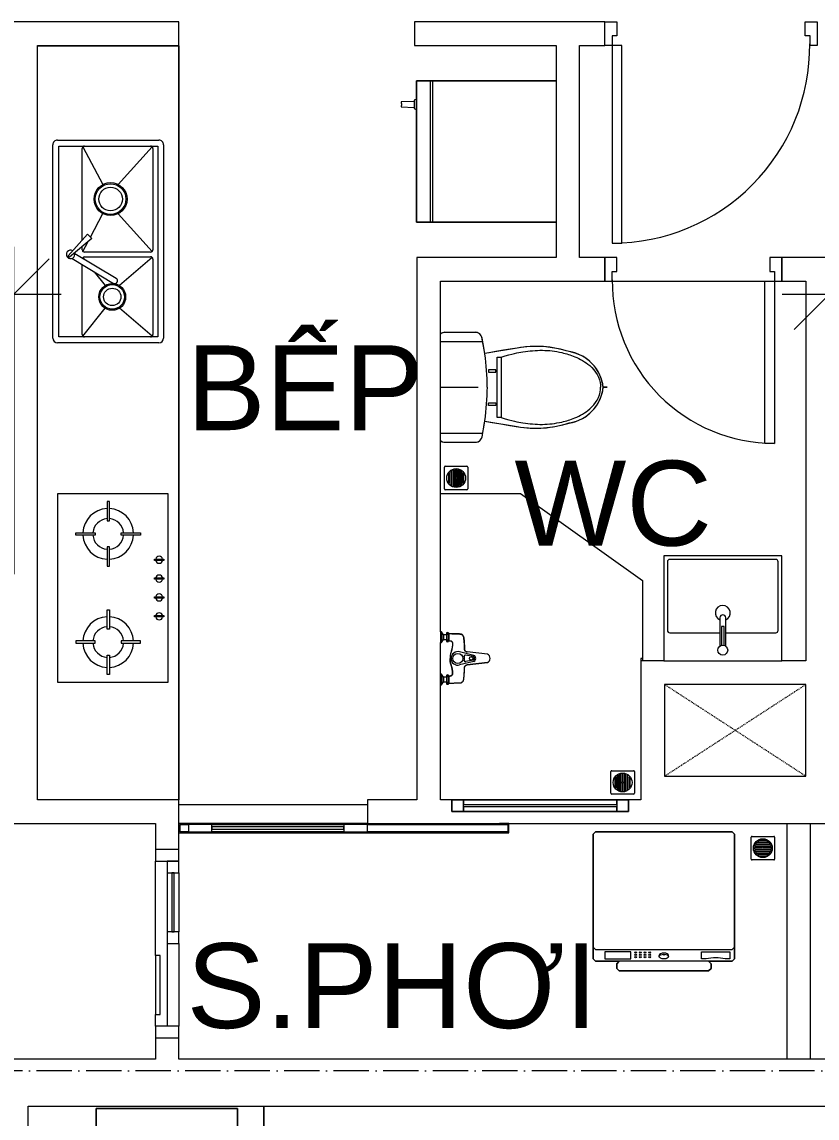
# Model space of a CAD drawing. Header units: millimetres. Extents: x -20144 to 122974, y -38328 to 48263.
# Drawn here: x 34174 to 37548, y 11250 to 15900 of the extents above; entities that cross this region are included whole.
import ezdxf

# ---------------------------------------------------------------- set-up
doc = ezdxf.new("R2010")
doc.units = ezdxf.units.MM
doc.linetypes.add('Dash', pattern=[6.35, 3.175, -3.175])
doc.linetypes.add('Grid Line', pattern=[4.2, 3, -0.6, 0, -0.6])
for name, color, linetype, lineweight in [('A-DETL-GENF', 31, 'Continuous', 5), ('A-DETL-GENF-HDLN', 161, 'Dash', 5), ('CHU', 181, 'Continuous', 5), ('CUA', 31, 'Continuous', 9), ('DIM', 1, 'Continuous', 5), ('DIM-200', 1, 'Continuous', 5), ('NET-CAT', 3, 'Continuous', 15), ('NET-THAY', 2, 'Continuous', 9), ('THIET BI', 44, 'Continuous', 5), ('THIET-BI', 44, 'Continuous', 5), ('TRUC', 225, 'Continuous', 5)]:
    doc.layers.add(name, color=color, linetype=linetype, lineweight=lineweight)
doc.styles.add('Arial_3', font='arial_0.ttf', dxfattribs={"height": 400})
doc.styles.add('Arial_4', font='arial_0.ttf', dxfattribs={"height": 360})
doc.dimstyles.new('Diagonal_-_2mm_Arial', dxfattribs={"dimscale": 304.8, "dimtxt": 408.10376, "dimasz": 0.984252, "dimexe": 0.656168, "dimexo": 4.593176, "dimgap": 0.098425, "dimtad": 1, "dimdec": 0, "dimzin": 0, "dimdsep": 46, "dimtxsty": 'Arial_3', "dimblk1": 'OBLIQUE', "dimblk2": 'OBLIQUE', "dimsah": 1, "dimcen": 0.09, "dimdle": 0.656168, "dimazin": 0, "dimtfac": 1, "dimtdec": 4, "dimtix": 1, "dimtmove": 0, "dimatfit": 3, "dimfxl": 0, "dimtvp": 1, "dimtolj": 1, "dimtzin": 0, "dimlwd": 9, "dimlwe": 9, "dimarcsym": 0})

# ---------------------------------------------------------------- blocks, each defined once
blk = doc.blocks.new('X-BEP - X-BEP-1877208-MẶT BẰNG TẦNG 5 ĐẾN TẦNG 22')
at = {"layer": 'THIET BI'}
for p, q in [((0, 0), (0, -600)), ((0, -600), (0, 0))]:
    blk.add_line(p, q, dxfattribs=at)
blk = doc.blocks.new('X-TU LANH - X-TU LANH-1305599-MẶT BẰNG TẦNG 5 ĐẾN TẦNG 22')
at = {"layer": 'THIET BI'}
for p, q in [((300, 0), (-300, 0)), ((-300, 0), (-300, -600)), ((-300, -600), (-300, 0)), ((-300, 0), (300, 0)), ((300, -600), (300, 0)), ((300, 0), (300, -600)), ((300, -530), (-300, -530)), ((300, -540), (-300, -540)), ((-300, -600), (300, -600)), ((300, -600), (-300, -600)), ((-222.5, -600), (-217.5, -610)), ((-182.5, -610), (-177.5, -600)), ((-217.5, -610), (-182.5, -610)), ((-212.5, -610), (-210.5, -665)), ((-189.5, -665), (-187.5, -610)), ((-210.5, -665), (-205.2, -665)), ((-194.8, -665), (-189.5, -665))]:
    blk.add_line(p, q, dxfattribs=at)
blk.add_arc((-200, -667.2), 5.66, 22.4018, 157.5982, dxfattribs=at)
blk = doc.blocks.new('X-BEP - X-BEP-1366087-MẶT BẰNG TẦNG 5 ĐẾN TẦNG 22')
at = {"layer": 'THIET BI'}
for p, q in [((3208.6, -600), (3208.6, 0)), ((3208.6, 0), (3208.6, -600)), ((508.6, -84.6), (508.6, -554.6)), ((1308.6, -84.6), (508.6, -84.6)), ((1308.6, -554.6), (1308.6, -84.6)), ((1948.6, -515), (1948.6, -85)), ((1968.6, -65), (2788.6, -65)), ((1973.6, -90), (2783.6, -90)), ((1973.6, -510), (1973.6, -90)), ((2783.6, -90), (2783.6, -510)), ((2808.6, -85), (2808.6, -515)), ((2390.9, -230.2), (2311.5, -136.1)), ((2318, -130.2), (2409.5, -212.3)), ((674.1, -162.5), (674.1, -245)), ((684.1, -162.5), (674.1, -162.5)), ((684.1, -245), (684.1, -162.5)), ((1133.1, -245), (1133.1, -162.5)), ((1133.1, -162.5), (1143.1, -162.5)), ((1143.1, -162.5), (1143.1, -245)), ((2305.8, -147.7), (2201.1, -322)), ((2328.1, -158.1), (2222.5, -333.8)), ((1976.5, -192.9), (2095.4, -286.6)), ((1983.6, -190), (2280.4, -190)), ((2310.7, -192.9), (2304, -198.2)), ((2313.6, -200), (2313.6, -480)), ((2333.6, -480), (2333.6, -200)), ((2336.5, -192.9), (2377.9, -214.7)), ((2343.6, -190), (2357, -190)), ((2384.6, -190), (2773.6, -190)), ((2409.5, -212.3), (2390.9, -230.2)), ((2396.7, -224.6), (2496.7, -277.4)), ((2780.7, -192.9), (2620.5, -277.4)), ((2783.6, -200), (2783.6, -480)), ((674.1, -245), (684.1, -245)), ((1143.1, -245), (1133.1, -245)), ((2249.8, -241), (2191.8, -286.6)), ((541.6, -295), (624.1, -295)), ((541.6, -305), (541.6, -295)), ((624.1, -305), (541.6, -305)), ((624.1, -295), (624.1, -305)), ((734.2, -305), (734.2, -295)), ((734.2, -295), (816.6, -295)), ((816.6, -305), (734.2, -305)), ((816.6, -295), (816.6, -305)), ((1000.6, -295), (1000.6, -305)), ((1083.1, -295), (1000.6, -295)), ((1000.6, -305), (1083.1, -305)), ((1083.1, -305), (1083.1, -295)), ((1193.1, -295), (1193.1, -305)), ((1275.6, -295), (1193.1, -295)), ((1193.1, -305), (1275.6, -305)), ((1275.6, -305), (1275.6, -295)), ((684.1, -355), (674.1, -355)), ((674.1, -355), (674.1, -437.5)), ((684.1, -437.5), (684.1, -355)), ((1133.1, -355), (1143.1, -355)), ((1133.1, -437.5), (1133.1, -355)), ((1143.1, -355), (1143.1, -437.5)), ((1976.5, -487.1), (2095.7, -347.8)), ((2310.7, -487.1), (2191.6, -347.8)), ((2336.5, -487.1), (2496.4, -342)), ((2780.7, -487.1), (2620.9, -342)), ((674.1, -437.5), (684.1, -437.5)), ((1143.1, -437.5), (1133.1, -437.5)), ((785.7, -496.7), (791.5, -496.7)), ((785.7, -536), (785.7, -496.7)), ((791.5, -496.7), (791.5, -536)), ((865.7, -496.7), (871.5, -496.7)), ((865.7, -536), (865.7, -496.7)), ((871.5, -496.7), (871.5, -536)), ((945.7, -496.7), (951.5, -496.7)), ((945.7, -536), (945.7, -496.7)), ((951.5, -496.7), (951.5, -536)), ((1025.7, -496.7), (1031.5, -496.7)), ((1025.7, -536), (1025.7, -496.7)), ((1031.5, -496.7), (1031.5, -536)), ((2783.6, -510), (1973.6, -510)), ((2303.6, -490), (1983.6, -490)), ((2773.6, -490), (2343.6, -490)), ((508.6, -554.6), (1308.6, -554.6)), ((791.5, -536), (785.7, -536)), ((871.5, -536), (865.7, -536)), ((951.5, -536), (945.7, -536)), ((1031.5, -536), (1025.7, -536)), ((2788.6, -535), (1968.6, -535)), ((10, -600), (3208.6, -600)), ((3208.6, -600), (10, -600))]:
    blk.add_line(p, q, dxfattribs=at)
for centre, radius in [((2143.6, -317), 57), ((2143.6, -317), 52), ((2558.6, -310), 70), ((2558.6, -310), 65), ((2558.6, -310), 50), ((2143.6, -317), 37)]:
    blk.add_circle(centre, radius, dxfattribs=at)
for centre, radius, start, end in [((1968.6, -85), 20, 90, 180), ((2788.6, -85), 20, 360, 90), ((2323.6, -140.5), 18.1, 330.6092, 289.5069), ((2318.5, -137.3), 7.15, 94.3974, 170.1542), ((679.1, -300), 107.5, 92.6659, 177.3341), ((679.1, -300), 107.5, 2.6659, 87.3341), ((1138.1, -300), 107.5, 92.6659, 177.3341), ((1138.1, -300), 107.5, 2.6659, 87.3341), ((1983.6, -200), 10, 90, 180), ((2303.6, -200), 10, 0, 62.411), ((2343.6, -200), 10, 90, 180), ((2773.6, -200), 10, 0, 90), ((679.1, -300), 65, 94.4117, 175.5883), ((679.1, -300), 65, 4.4117, 85.5883), ((1138.1, -300), 65, 94.4117, 175.5883), ((1138.1, -300), 65, 4.4117, 85.5883), ((679.1, -300), 107.5, 182.6659, 267.3341), ((679.1, -300), 65, 184.4117, 265.5883), ((679.1, -300), 65, 274.4117, 355.5883), ((679.1, -300), 107.5, 272.6659, 357.3341), ((1138.1, -300), 107.5, 182.6659, 267.3341), ((1138.1, -300), 65, 184.4117, 265.5883), ((1138.1, -300), 65, 274.4117, 355.5883), ((1138.1, -300), 107.5, 272.6659, 357.3341), ((2211.9, -327.7), 12.2, 152.0442, 329.8501), ((788.6, -516.3), 14.9, 101.2431, 258.7569), ((788.6, -516.3), 14.9, 281.2431, 78.7569), ((868.6, -516.3), 14.9, 101.2431, 258.7569), ((868.6, -516.3), 14.9, 281.2431, 78.7569), ((948.6, -516.3), 14.9, 101.2431, 258.7569), ((948.6, -516.3), 14.9, 281.2431, 78.7569), ((1028.6, -516.3), 14.9, 101.2431, 258.7569), ((1028.6, -516.3), 14.9, 281.2431, 78.7569), ((1983.6, -480), 10, 180, 270), ((2303.6, -480), 10, 270, 0), ((2343.6, -480), 10, 180, 270), ((2773.6, -480), 10, 270, 0), ((1968.6, -515), 20, 180, 270), ((2788.6, -515), 20, 270, 0)]:
    blk.add_arc(centre, radius, start, end, dxfattribs=at)
blk = doc.blocks.new('X-LA1 - X-LA-1305654-MẶT BẰNG TẦNG 5 ĐẾN TẦNG 22')
at = {"layer": 'THIET-BI'}
for p, q in [((250, -5), (-250, -5)), ((-250, -5), (-250, -450)), ((-250, -5), (-250, -450)), ((250, -5), (-250, -5)), ((250, -450), (250, -5)), ((250, -450), (250, -5)), ((-12.7, -66.5), (-12.7, -187.5)), ((-5.2, -70.1), (-5.2, -150)), ((5.2, -150), (5.2, -70.1)), ((12.3, -187.5), (12.3, -66.8)), ((-235, -134), (-235, -425)), ((-12.7, -124), (-225, -124)), ((225, -124), (12.3, -124)), ((235, -425), (235, -134)), ((-5.2, -150), (5.2, -150)), ((-250, -450), (250, -450)), ((-250, -450), (250, -450)), ((-225, -435), (225, -435))]:
    blk.add_line(p, q, dxfattribs=at)
blk.add_circle((0, -50), 20.8, dxfattribs=at)
for centre, radius, start, end in [((-225, -134), 10, 90, 180), ((225, -134), 10, 0, 90), ((0, -207.6), 32, 113.4242, 67.4481), ((-0.2, -187.5), 12.5, 180, 360), ((-225, -425), 10, 180, 270), ((225, -425), 10, 270, 0)]:
    blk.add_arc(centre, radius, start, end, dxfattribs=at)
blk = doc.blocks.new('X-SEN - X-SEN-1305592-MẶT BẰNG TẦNG 5 ĐẾN TẦNG 22')
at = {"layer": 'THIET-BI'}
for p, q in [((-67.5, 0), (-112.5, 0)), ((-112.5, 0), (-112.5, -3.8)), ((-112.5, 0), (-67.5, 0)), ((-112.5, -3.8), (-112.5, 0)), ((-67.5, -3.8), (-67.5, 0)), ((-67.5, 0), (-67.5, -3.8)), ((112.5, 0), (67.5, 0)), ((67.5, 0), (67.5, -3.8)), ((67.5, 0), (67.5, -3.8)), ((112.5, 0), (67.5, 0)), ((112.5, -3.8), (112.5, 0)), ((112.5, -3.8), (112.5, 0)), ((-112.5, -3.8), (-99.9, -12.6)), ((-67.5, -3.8), (-112.5, -3.8)), ((-112.5, -3.8), (-99.9, -12.6)), ((-99.9, -25.3), (-107.2, -25.3)), ((-72.8, -25.3), (-107.2, -25.3)), ((-107.2, -34.3), (-105.1, -34.3)), ((-107.2, -34.3), (-72.8, -34.3)), ((-105.1, -34.3), (-105.1, -37.2)), ((-105.1, -34.3), (-105.1, -37.2)), ((-74.9, -34.3), (-105.1, -34.3)), ((-105.1, -37.2), (-74.9, -37.2)), ((-99.9, -12.6), (-99.9, -25.3)), ((-99.9, -12.6), (-80.1, -12.6)), ((-80.1, -12.6), (-99.9, -12.6)), ((-99.9, -12.6), (-99.9, -25.3)), ((-80.1, -12.6), (-67.5, -3.8)), ((-80.1, -12.6), (-67.5, -3.8)), ((-80.1, -25.3), (-80.1, -12.6)), ((-80.1, -25.3), (-80.1, -12.6)), ((-72.8, -25.3), (-80.1, -25.3)), ((-74.9, -37.2), (-74.9, -34.3)), ((-74.9, -34.3), (-72.8, -34.3)), ((-74.9, -37.2), (-74.9, -34.3)), ((67.5, -3.8), (80.1, -12.6)), ((112.5, -3.8), (67.5, -3.8)), ((67.5, -3.8), (80.1, -12.6)), ((80.1, -25.3), (72.8, -25.3)), ((107.2, -25.3), (72.8, -25.3)), ((72.8, -34.3), (74.9, -34.3)), ((72.8, -34.3), (107.2, -34.3)), ((74.9, -34.3), (74.9, -37.2)), ((74.9, -34.3), (74.9, -37.2)), ((105.1, -34.3), (74.9, -34.3)), ((74.9, -37.2), (105.1, -37.2)), ((80.1, -12.6), (80.1, -25.3)), ((99.9, -12.6), (80.1, -12.6)), ((80.1, -12.6), (99.9, -12.6)), ((99.9, -12.6), (80.1, -12.6)), ((80.1, -12.6), (80.1, -25.3)), ((99.9, -12.6), (112.5, -3.8)), ((99.9, -12.6), (112.5, -3.8)), ((99.9, -25.3), (99.9, -12.6)), ((99.9, -25.3), (99.9, -12.6)), ((107.2, -25.3), (99.9, -25.3)), ((105.1, -37.2), (105.1, -34.3)), ((105.1, -34.3), (107.2, -34.3)), ((105.1, -37.2), (105.1, -34.3)), ((-12.9, -141.7), (-27.6, -80.8)), ((12.9, -141.7), (27.6, -80.8)), ((-27.3, -113.1), (-17.5, -199.2)), ((-17.5, -199.2), (-27.3, -113.1)), ((-7.7, -139.6), (-13.8, -105.5)), ((7.7, -139.6), (13.8, -105.5)), ((17.5, -199.2), (27.3, -113.1)), ((17.5, -199.2), (27.3, -113.1))]:
    blk.add_line(p, q, dxfattribs=at)
for centre, radius in [((0, -73.2), 21.5), ((0, -130.1), 7.2)]:
    blk.add_circle(centre, radius, dxfattribs=at)
for centre, radius, start, end in [((-102.9, -29.8), 6.9, 148.0246, 211.9754), ((-102.9, -29.8), 6.9, 148.0246, 211.9754), ((-107.2, -27.1), 1.8, 90, 148.0246), ((-107.2, -27.1), 1.8, 90, 148.0246), ((-107.2, -32.5), 1.8, 211.9754, 270), ((-107.2, -32.5), 1.8, 211.9754, 270), ((-112.5, -29.8), 6.9, 319.2845, 40.7155), ((-94.4, -29.8), 6.9, 139.2845, 220.7155), ((-85.4, -29.8), 6.9, 319.2845, 40.7155), ((-67.5, -29.8), 6.9, 139.2845, 220.7155), ((-72.8, -27.1), 1.8, 31.9754, 90), ((-72.8, -27.1), 1.8, 31.9754, 90), ((-72.8, -32.5), 1.8, 270, 328.0246), ((-72.8, -32.5), 1.8, 270, 328.0246), ((-77.1, -29.8), 6.9, 328.0246, 31.9754), ((-77.1, -29.8), 6.9, 328.0246, 31.9754), ((-0.4, -73.2), 28.3, 89.2517, 195.6693), ((0.4, -73.2), 28.3, 344.3307, 90.7483), ((77.1, -29.8), 6.9, 148.0246, 211.9754), ((77.1, -29.8), 6.9, 148.0246, 211.9754), ((72.8, -27.1), 1.8, 90, 148.0246), ((72.8, -27.1), 1.8, 90, 148.0246), ((72.8, -32.5), 1.8, 211.9754, 270), ((72.8, -32.5), 1.8, 211.9754, 270), ((67.5, -29.8), 6.9, 319.2845, 40.7155), ((85.6, -29.8), 6.9, 139.2845, 220.7155), ((94.6, -29.8), 6.9, 319.2845, 40.7155), ((112.5, -29.8), 6.9, 139.2845, 220.7155), ((107.2, -27.1), 1.8, 31.9754, 90), ((107.2, -27.1), 1.8, 31.9754, 90), ((107.2, -32.5), 1.8, 270, 328.0246), ((107.2, -32.5), 1.8, 270, 328.0246), ((102.9, -29.8), 6.9, 328.0246, 31.9754), ((102.9, -29.8), 6.9, 328.0246, 31.9754), ((-9.4, -104.7), 4.5, 74.0703, 190.1556), ((-0.4, -73.2), 28.3, 254.0703, 270.7483), ((0.4, -73.2), 28.3, 269.2517, 285.9297), ((9.4, -104.7), 4.5, 349.8444, 105.9297), ((0, -134.7), 14.7, 208.4144, 331.5856), ((0, -136.6), 8.24, 201.1294, 338.8706), ((0, -191), 19.3, 205.0481, 334.9519), ((0, -191), 19.3, 205.0481, 334.9519)]:
    blk.add_arc(centre, radius, start, end, dxfattribs=at)
for points, knots in [([(-105.1, -37.2), (-105.1, -39.1), (-104.9, -42.9), (-104.7, -48.5), (-104.5, -54.2), (-104.2, -61.7), (-103.9, -68.4), (-103.8, -73.6), (-103.7, -75.5), (-103.7, -76.7), (-103.6, -77.6), (-103.6, -78.6), (-103.6, -79.8), (-103.6, -81), (-103.5, -81.8), (-103.5, -82.3), (-103.5, -82.6), (-103.4, -83), (-103.4, -83.5), (-103.3, -84.3), (-103.2, -85.5), (-103.1, -86.6), (-102.8, -87.6), (-102.6, -88.2), (-102.3, -88.9), (-101.9, -89.7), (-101.3, -90.8), (-100.6, -91.7), (-100, -92.5), (-99, -93.6), (-97.8, -94.7), (-96.2, -95.8), (-95, -96.6), (-93.7, -97.2), (-92.4, -97.7), (-91.2, -98.1), (-90.3, -98.4), (-89.6, -98.5), (-88.9, -98.7), (-88, -98.8), (-86.8, -99), (-85.6, -99.1), (-84.7, -99.1), (-84, -99.2), (-83.3, -99.3), (-82.3, -99.4), (-81.2, -99.5), (-79.7, -99.6), (-77.9, -99.8), (-75.5, -100), (-72.8, -100.2), (-70, -100.5), (-66.3, -100.8), (-61.6, -101.2), (-56, -101.5), (-51.7, -101.8), (-48.8, -101.9), (-47.3, -101.9), (-46.1, -101.9), (-45.1, -102), (-44.4, -102), (-43.6, -102), (-42.6, -102), (-41.4, -102), (-40.1, -102), (-39.3, -102.1), (-38.8, -102.1), (-38.5, -102.2), (-38.1, -102.2), (-37.6, -102.3), (-36.8, -102.4), (-35.6, -102.6), (-34.3, -103), (-33.2, -103.5), (-32.5, -104), (-31.7, -104.6), (-30.5, -105.7), (-29, -107.6), (-27.9, -110.1), (-27.4, -112), (-27.3, -113.1)], [0, 0, 0, 0, 0.041667, 0.083333, 0.125, 0.166667, 0.25, 0.270833, 0.28125, 0.291667, 0.296875, 0.302083, 0.3125, 0.322917, 0.328125, 0.330729, 0.333333, 0.335938, 0.338542, 0.34375, 0.354167, 0.364583, 0.369792, 0.375, 0.380208, 0.385417, 0.395833, 0.40625, 0.411458, 0.416667, 0.4375, 0.447917, 0.458333, 0.46875, 0.479167, 0.489583, 0.494792, 0.5, 0.505208, 0.510417, 0.520833, 0.53125, 0.536458, 0.541667, 0.546875, 0.552083, 0.5625, 0.572917, 0.583333, 0.604167, 0.625, 0.645833, 0.666667, 0.708333, 0.75, 0.791667, 0.802083, 0.8125, 0.822917, 0.828125, 0.833333, 0.838542, 0.84375, 0.854167, 0.864583, 0.869792, 0.872396, 0.875, 0.877604, 0.880208, 0.885417, 0.895833, 0.90625, 0.916667, 0.921875, 0.927083, 0.9375, 0.958333, 0.979167, 1, 1, 1, 1]), ([(-105.1, -37.2), (-104.5, -52.3), (-103.9, -68.7), (-103.3, -87.5), (-99.6, -93.9), (-92.4, -98.5), (-72.6, -100.1), (-54, -102.2), (-33.9, -102), (-28.7, -107.4), (-27.8, -111), (-27.3, -113.1)], [0, 0, 0, 0, 45.441328, 49.333631, 56.110562, 66.562664, 73.682324, 114.966912, 125.570438, 129.900151, 136.284558, 136.284558, 136.284558, 136.284558]), ([(0, -41), (-2, -40.9), (-5.6, -40.9), (-10.3, -41.2), (-14.4, -41.6), (-18, -42.2), (-21.2, -42.9), (-24.2, -43.7), (-27.1, -44.6), (-30, -45.4), (-32.9, -46.3), (-35.8, -47.2), (-38.8, -47.9), (-41.8, -48.6), (-45.1, -49.2), (-48.4, -49.8), (-51.8, -50.2), (-54.8, -50.5), (-56.9, -50.7), (-58.1, -50.8), (-59, -50.9), (-59.9, -51), (-60.8, -51), (-61.7, -51), (-62.4, -51), (-63, -51), (-63.6, -51), (-64.4, -50.9), (-65.1, -50.8), (-65.7, -50.7), (-66.1, -50.6), (-66.5, -50.5), (-67.1, -50.4), (-68.1, -50.1), (-69.1, -49.6), (-70.1, -49), (-71.1, -48.3), (-72, -47.4), (-72.8, -46.6), (-73.3, -45.8), (-73.8, -45.1), (-74.1, -44.3), (-74.4, -43.5), (-74.6, -42.6), (-74.7, -41.9), (-74.8, -41.3), (-74.8, -40.9), (-74.9, -40.4), (-74.9, -39.8), (-74.9, -38.8), (-74.9, -37.9), (-74.9, -37.2)], [0, 0, 0, 0, 0.041667, 0.083333, 0.125, 0.166667, 0.208333, 0.25, 0.291667, 0.333333, 0.375, 0.416667, 0.458333, 0.5, 0.541667, 0.583333, 0.625, 0.666667, 0.6875, 0.697917, 0.708333, 0.71875, 0.729167, 0.739583, 0.75, 0.755208, 0.760417, 0.770833, 0.78125, 0.786458, 0.791667, 0.796875, 0.802083, 0.8125, 0.833333, 0.84375, 0.854167, 0.875, 0.885417, 0.895833, 0.90625, 0.916667, 0.927083, 0.9375, 0.947917, 0.953125, 0.958333, 0.963542, 0.96875, 0.979167, 1, 1, 1, 1]), ([(-74.9, -37.2), (-74.9, -39.9), (-75, -44.9), (-67.9, -51.6), (-55.3, -50.7), (-39.4, -48.7), (-24.4, -43.4), (-11.8, -40.7), (0, -41)], [0, 0, 0, 0, 8.475038, 15.961674, 29.255673, 47.963091, 70.422589, 93.837243, 93.837243, 93.837243, 93.837243]), ([(74.9, -37.2), (74.9, -37.9), (74.9, -38.8), (74.9, -39.8), (74.9, -40.4), (74.8, -40.9), (74.8, -41.3), (74.7, -41.9), (74.6, -42.6), (74.4, -43.3), (74.3, -43.9), (74.1, -44.4), (73.8, -45.1), (73.3, -45.8), (72.8, -46.6), (72, -47.4), (71.1, -48.3), (70.1, -49), (69.1, -49.6), (68.1, -50.1), (67.1, -50.4), (66.5, -50.5), (66.1, -50.6), (65.7, -50.7), (65.1, -50.8), (64.4, -50.9), (63.5, -51), (62.7, -51), (62.1, -51), (61.5, -51), (60.8, -51), (59.9, -51), (59, -50.9), (58.1, -50.8), (56.9, -50.7), (54.8, -50.5), (51.8, -50.2), (47.2, -49.6), (41.8, -48.7), (36.8, -47.4), (32.9, -46.3), (30, -45.4), (27.1, -44.6), (24.2, -43.7), (21.2, -42.9), (18, -42.2), (14.4, -41.6), (10.3, -41.2), (5.6, -40.9), (2, -40.9), (0, -41)], [0, 0, 0, 0, 0.020833, 0.03125, 0.036458, 0.041667, 0.046875, 0.052083, 0.0625, 0.072917, 0.078125, 0.083333, 0.09375, 0.104167, 0.114583, 0.125, 0.145833, 0.15625, 0.166667, 0.1875, 0.197917, 0.203125, 0.208333, 0.213542, 0.21875, 0.229167, 0.239583, 0.25, 0.255208, 0.260417, 0.270833, 0.28125, 0.291667, 0.302083, 0.3125, 0.333333, 0.375, 0.416667, 0.5, 0.583333, 0.625, 0.666667, 0.708333, 0.75, 0.791667, 0.833333, 0.875, 0.916667, 0.958333, 1, 1, 1, 1]), ([(74.9, -37.2), (74.9, -39.9), (75, -44.9), (67.9, -51.6), (55.3, -50.7), (39.4, -48.7), (24.4, -43.4), (11.8, -40.7), (0, -41)], [0, 0, 0, 0, 8.475038, 15.961674, 29.255673, 47.963091, 70.422589, 93.837243, 93.837243, 93.837243, 93.837243]), ([(27.3, -113.1), (27.4, -112), (27.9, -110.1), (29, -107.6), (30.5, -105.7), (31.7, -104.6), (32.5, -104), (33.2, -103.5), (34.3, -103), (35.6, -102.6), (36.8, -102.4), (37.6, -102.3), (38.1, -102.2), (38.5, -102.2), (38.8, -102.1), (39.3, -102.1), (40.1, -102), (41.4, -102), (42.6, -102), (43.6, -102), (44.4, -102), (45.1, -102), (46.1, -101.9), (47.3, -101.9), (48.8, -101.9), (51.7, -101.8), (57.9, -101.4), (65.3, -100.9), (72.8, -100.2), (76.9, -99.8), (79.7, -99.6), (81.2, -99.5), (82.3, -99.4), (83.3, -99.3), (84, -99.2), (84.7, -99.1), (85.6, -99.1), (86.8, -99), (88, -98.8), (88.9, -98.7), (89.6, -98.5), (90.3, -98.4), (91.2, -98.1), (92.4, -97.7), (93.7, -97.2), (95, -96.6), (96.2, -95.8), (97.8, -94.7), (99.2, -93.4), (100.4, -91.9), (101.3, -90.8), (101.9, -89.7), (102.3, -88.9), (102.6, -88.2), (102.8, -87.6), (103.1, -86.6), (103.2, -85.5), (103.3, -84.3), (103.4, -83.5), (103.4, -83), (103.5, -82.6), (103.5, -82.3), (103.5, -81.8), (103.6, -81), (103.6, -79.8), (103.6, -78.6), (103.6, -77.6), (103.7, -76.7), (103.7, -75.5), (103.8, -73.6), (103.9, -70.3), (104.1, -65.5), (104.5, -54.2), (104.8, -44.8), (105.1, -37.2)], [0, 0, 0, 0, 0.020833, 0.041667, 0.0625, 0.072917, 0.078125, 0.083333, 0.09375, 0.104167, 0.114583, 0.119792, 0.122396, 0.125, 0.127604, 0.130208, 0.135417, 0.145833, 0.15625, 0.161458, 0.166667, 0.171875, 0.177083, 0.1875, 0.197917, 0.208333, 0.25, 0.333333, 0.375, 0.416667, 0.427083, 0.4375, 0.447917, 0.453125, 0.458333, 0.463542, 0.46875, 0.479167, 0.489583, 0.494792, 0.5, 0.505208, 0.510417, 0.520833, 0.53125, 0.541667, 0.552083, 0.5625, 0.583333, 0.59375, 0.604167, 0.614583, 0.619792, 0.625, 0.630208, 0.635417, 0.645833, 0.65625, 0.661458, 0.664062, 0.666667, 0.669271, 0.671875, 0.677083, 0.6875, 0.697917, 0.703125, 0.708333, 0.71875, 0.729167, 0.75, 0.791667, 0.833333, 1, 1, 1, 1]), ([(105.1, -37.2), (104.5, -52.3), (103.9, -68.7), (103.3, -87.5), (99.6, -93.9), (92.4, -98.5), (72.6, -100.1), (54, -102.2), (33.9, -102), (28.7, -107.4), (27.8, -111), (27.3, -113.1)], [0, 0, 0, 0, 45.441328, 49.333631, 56.110562, 66.562664, 73.682324, 114.966912, 125.570438, 129.900151, 136.284558, 136.284558, 136.284558, 136.284558])]:
    blk.add_open_spline(points, degree=3, knots=knots, dxfattribs=at)
blk = doc.blocks.new('X-PHEU - X-PHEU-1231512-MẶT BẰNG TẦNG 5 ĐẾN TẦNG 22')
at = {"layer": 'THIET-BI'}
for p, q in [((25, 29), (25, 121)), ((29, 125), (121, 125)), ((47.5, 51.8), (47.5, 98.2)), ((52.5, 103.1), (52.5, 46.9)), ((57.5, 43.5), (57.5, 106.5)), ((62.5, 108.8), (62.5, 41.2)), ((67.5, 39.8), (67.5, 110.2)), ((72.5, 110.9), (72.5, 78.1)), ((77.5, 78.1), (77.5, 110.9)), ((82.5, 110.2), (82.5, 39.8)), ((87.5, 41.2), (87.5, 108.8)), ((92.5, 106.5), (92.5, 43.5)), ((97.5, 46.9), (97.5, 103.1)), ((102.5, 98.2), (102.5, 51.8)), ((125, 121), (125, 29)), ((42.5, 90.5), (42.5, 59.5)), ((72.5, 71.9), (72.5, 39.1)), ((77.5, 39.1), (77.5, 71.9)), ((107.5, 59.5), (107.5, 90.5)), ((121, 25), (29, 25))]:
    blk.add_line(p, q, dxfattribs=at)
blk.add_circle((75, 75), 40, dxfattribs=at)
for centre, radius, start, end in [((29, 121), 4, 90, 180), ((75, 75), 36, 139.8082, 154.5256), ((75, 75), 36, 119.0853, 128.6822), ((75, 75), 36, 102.0247, 110.3175), ((75, 75), 36, 90, 93.9821), ((75, 75), 36, 86.0179, 90), ((75, 75), 36, 69.6825, 77.9753), ((75, 75), 36, 51.3178, 60.9147), ((75, 75), 36, 25.4744, 40.1918), ((121, 121), 4, 0, 90), ((75, 75), 36, 205.4744, 220.1918), ((75, 75), 36, 231.3178, 240.9147), ((75, 75), 4, 128.6822, 231.3178), ((75, 75), 4, 308.6822, 51.3178), ((75, 75), 36, 299.0853, 308.6822), ((75, 75), 36, 319.8082, 334.5256), ((29, 29), 4, 180, 270), ((75, 75), 36, 249.6825, 257.9753), ((75, 75), 36, 266.0179, 270), ((75, 75), 36, 270, 273.9821), ((75, 75), 36, 282.0247, 290.3175), ((121, 29), 4, 270, 360)]:
    blk.add_arc(centre, radius, start, end, dxfattribs=at)
blk = doc.blocks.new('X-MAY GIAT - X-MAY GIAT-1305597-MẶT BẰNG TẦNG 5 ĐẾN TẦNG 22')
at = {"layer": 'THIET BI'}
for p, q in [((-290, 0), (-300, -10)), ((-300, -10), (-290, 0)), ((290, 0), (-290, 0)), ((-290, 0), (290, 0)), ((300, -10), (290, 0)), ((290, 0), (300, -10)), ((-300, -10), (-300, -540)), ((-300, -540), (-300, -10)), ((300, -540), (300, -10)), ((300, -10), (300, -540)), ((-300, -490), (-290, -500)), ((-290, -500), (290, -500)), ((-250, -510), (-250, -540)), ((-140, -510), (-250, -510)), ((-140, -540), (-140, -510)), ((160, -510), (280, -510)), ((160, -540), (160, -510)), ((280, -510), (280, -540)), ((290, -500), (300, -490)), ((-300, -540), (-290, -550)), ((-290, -550), (-300, -540)), ((-290, -550), (-190, -550)), ((-190, -550), (-290, -550)), ((-250, -540), (-140, -540)), ((-190, -550), (-200, -560)), ((-200, -560), (-190, -550)), ((190, -550), (-190, -550)), ((-20, -530), (-20, -525)), ((0, -520), (0, -525)), ((20, -530), (20, -525)), ((180, -540), (160, -540)), ((200, -560), (190, -550)), ((190, -550), (290, -550)), ((190, -550), (200, -560)), ((290, -550), (190, -550)), ((280, -540), (260, -540)), ((290, -550), (300, -540)), ((300, -540), (290, -550)), ((-200, -560), (-200, -580)), ((-200, -580), (-200, -560)), ((-200, -580), (-190, -590)), ((-190, -590), (-200, -580)), ((-190, -590), (190, -590)), ((190, -590), (-190, -590)), ((190, -590), (200, -580)), ((200, -580), (190, -590)), ((200, -580), (200, -560)), ((200, -560), (200, -580))]:
    blk.add_line(p, q, dxfattribs=at)
blk.add_arc((220, -697.5), 162.5, 75.75, 104.25, dxfattribs=at)
for centre, major_axis in [((-120, -512.5), (5, 0)), ((-100, -512.5), (5, 0)), ((-80, -512.5), (5, 0)), ((-60, -512.5), (-5, 0)), ((-120, -522.5), (5, 0)), ((-120, -532.5), (5, 0)), ((-100, -522.5), (5, 0)), ((-100, -532.5), (5, 0)), ((-80, -522.5), (5, 0)), ((-80, -532.5), (5, 0)), ((-60, -522.5), (-5, 0)), ((-60, -532.5), (-5, 0)), ((0, -530), (-20, 0))]:
    blk.add_ellipse(centre, major_axis=major_axis, ratio=0.5, dxfattribs=at)
blk.add_ellipse((0, -525), major_axis=(-20, 0), ratio=0.5, start_param=3.141593, end_param=6.283185, dxfattribs=at)
blk = doc.blocks.new('X-TU LANH - X-TU LANH-V49-MẶT BẰNG TẦNG 5 ĐẾN TẦNG 22')
at = {"layer": 'THIET BI'}
for p, q in [((-300, -7.7), (-300, -600)), ((-300, -600), (-300, -7.7)), ((300, -600), (300, -7.7)), ((300, -7.7), (300, -600)), ((300, -530), (-300, -530)), ((300, -540), (-300, -540)), ((-300, -600), (300, -600)), ((300, -600), (-300, -600)), ((-222.5, -600), (-217.5, -610)), ((-182.5, -610), (-177.5, -600)), ((-217.5, -610), (-182.5, -610)), ((-212.5, -610), (-210.5, -665)), ((-189.5, -665), (-187.5, -610)), ((-210.5, -665), (-205.2, -665)), ((-194.8, -665), (-189.5, -665))]:
    blk.add_line(p, q, dxfattribs=at)
blk.add_arc((-200, -667.2), 5.66, 22.4018, 157.5982, dxfattribs=at)
blk = doc.blocks.new('X-XI1 - X-XI-V50-MẶT BẰNG TẦNG 5 ĐẾN TẦNG 22')
at = {"layer": 'THIET-BI'}
for p, q in [((-230.6, -16.8), (-233.2, -33.2)), ((-233.2, -29), (-233.2, -157.9)), ((-233.2, -29), (-233.2, -157.9)), ((-233.2, -33.2), (-233.2, -45)), ((-233.2, -45), (-233.2, -157.9)), ((-227.9, -12.2), (-230.6, -16.8)), ((-194.6, -10), (-194.6, -185.7)), ((0, -10), (0, -169.7)), ((194.6, -10), (194.6, -186.1)), ((231.6, -19.3), (227.7, -12)), ((233.2, -29), (231.6, -19.3)), ((233.2, -157.9), (233.2, -29)), ((233.2, -157.9), (233.2, -29)), ((233.2, -157.9), (233.2, -29)), ((-233.2, -157.9), (-232.9, -162.1)), ((-232.9, -162.1), (-231, -169.1)), ((-231, -169.1), (-228, -174.5)), ((-228, -174.5), (-224.2, -178.9)), ((-224.2, -178.9), (-216.9, -183.9)), ((-216.9, -183.9), (-209.4, -186.4)), ((143.8, -197.5), (212.9, -185.5)), ((212.9, -185.5), (220.8, -181.7)), ((220.8, -181.7), (226.5, -176.5)), ((226.5, -176.5), (231.9, -166.7)), ((231.9, -166.7), (233.2, -157.9)), ((-209.4, -186.4), (-202.4, -187.7)), ((-202.4, -187.7), (-192, -189.7)), ((-192, -189.7), (-184.2, -191.1)), ((-184.2, -191.1), (-168, -193.8)), ((-168, -193.8), (-149.9, -196.6)), ((-143.8, -197.5), (-166.7, -335.2)), ((-143.8, -197.5), (-166.7, -335.2)), ((-147.8, -221.1), (-155.3, -266.3)), ((-149.9, -196.6), (-143.8, -197.5)), ((-143.8, -197.5), (-147.8, -221.1)), ((-76.6, -213.5), (-66.1, -213.5)), ((-76.6, -245), (-76.6, -213.5)), ((-66.1, -213.5), (-66.1, -245)), ((64, -213.5), (64, -245)), ((74.4, -213.5), (64, -213.5)), ((74.4, -245), (74.4, -213.5)), ((166.7, -335.2), (143.8, -197.5)), ((166.7, -335.2), (143.8, -197.5)), ((146.9, -216.1), (143.8, -197.5)), ((151.8, -245.3), (146.9, -216.1)), ((-155.3, -266.3), (-157.7, -280.9)), ((-127.7, -249.9), (127.7, -249.9)), ((-127.7, -267.8), (-127.7, -249.9)), ((-8.6, -267.8), (-127.7, -267.8)), ((-66.1, -245), (-76.6, -245)), ((127.7, -267.8), (-8.6, -267.8)), ((64, -245), (74.4, -245)), ((127.7, -249.9), (127.7, -267.8)), ((157.2, -277.8), (151.8, -245.3)), ((161.7, -304.9), (157.2, -277.8)), ((-164.6, -322), (-168.9, -349)), ((-161.5, -303.8), (-164.6, -322)), ((-157.7, -280.9), (-161.5, -303.8)), ((166.7, -335.2), (161.7, -304.9)), ((-171, -365.1), (-172.5, -383)), ((-168.9, -349), (-171, -365.1)), ((171.6, -371), (166.7, -335.2)), ((173.2, -395.8), (171.6, -371)), ((-172.5, -383), (-173.5, -402.2)), ((-173.5, -402.2), (-173.1, -436.1)), ((173.5, -426.5), (173.2, -395.8)), ((-173.1, -436.1), (-172.5, -446.5)), ((-172.5, -446.5), (-169.6, -474.8)), ((165.2, -502.3), (172.5, -446.5)), ((172.5, -446.5), (173.5, -426.5)), ((-169.6, -474.8), (-166.5, -495.3)), ((-166.5, -495.3), (-161.1, -520.9)), ((161.7, -518.5), (165.2, -502.3)), ((-161.1, -520.9), (-151.4, -555.9)), ((-151.4, -555.9), (-143.5, -587)), ((145.5, -581), (151.4, -555.9)), ((151.4, -555.9), (155.1, -543.7)), ((155.1, -543.7), (161.7, -518.5)), ((-143.5, -587), (-131.8, -612.8)), ((131.6, -613.2), (145.5, -581)), ((-131.8, -612.8), (-121.7, -628.9)), ((-121.7, -628.9), (-100.2, -653.8)), ((100.2, -653.8), (114.1, -638.9)), ((114.1, -638.9), (131.6, -613.2)), ((-100.2, -653.8), (-87.5, -664.8)), ((-87.5, -664.8), (-69.9, -676.9)), ((-69.9, -676.9), (-49.6, -687.2)), ((-49.6, -687.2), (-19.9, -696.9)), ((-19.9, -696.9), (0, -700.2)), ((0, -700.2), (34.6, -692.9)), ((34.6, -692.9), (60.8, -681.9)), ((60.8, -681.9), (86, -665.9)), ((86, -665.9), (100.2, -653.8)), ((0, -700.2), (0, -702.7)), ((0, -712.5), (0, -700.2)), ((0, -700.3), (0, -710.2)), ((0, -702.7), (0, -715.9)), ((0, -710.2), (0, -716.9)), ((0, -717.2), (0, -712.5)), ((0, -716.9), (0, -717.2))]:
    blk.add_line(p, q, dxfattribs=at)
for centre, radius, start, end in [((-204.3, -29), 29, 138.3245, 180), ((-204.3, -29), 29, 138.7835, 180), ((204.3, -29), 29, 0, 41.6755), ((204.3, -29), 29, 360, 41.2165), ((-204.3, -157.9), 29, 180, 259.8599), ((-204.3, -157.9), 29, 180, 259.8599), ((204.3, -157.9), 29, 280.1401, 360), ((204.3, -157.9), 29, 280.1401, 0), ((18.1, 960), 1168.8, 258.7762, 262.0348), ((18.1, 960), 1168.8, 258.7762, 262.0348), ((18.1, 960), 1168.8, 262.1447, 269.1633), ((-16, 957.7), 1166.4, 270.8375, 277.7683), ((-18.1, 960), 1168.8, 277.9652, 281.2238), ((-18.1, 960), 1168.8, 277.9652, 281.2238), ((287.1, -414.4), 460.7, 170.0941, 197.8856), ((287.1, -414.4), 460.7, 170.0941, 197.8856), ((-287.1, -414.4), 460.7, 342.1144, 9.9059), ((-287.1, -414.4), 460.7, 342.1144, 9.9059), ((18.2, -529.6), 171.6, 188.8267, 263.9098), ((18.2, -529.6), 171.6, 188.8267, 263.9098), ((-18.2, -529.6), 171.6, 276.0902, 351.1733), ((-18.2, -529.6), 171.6, 276.0902, 351.1733)]:
    blk.add_arc(centre, radius, start, end, dxfattribs=at)
for points in [[(-127.7, -267.8), (-143.4, -315.6), (-152.2, -364.8), (-160.3, -442.2), (-151, -516.8), (-129.6, -585.3), (-93.5, -652), (-37.5, -689.3), (-2.9, -689.4), (0, -689.4)], [(127.7, -267.8), (143.4, -315.6), (152.2, -364.8), (160.3, -442.2), (151, -516.8), (129.6, -585.3), (93.5, -652), (37.5, -689.3), (2.9, -689.4), (0, -689.4)]]:
    blk.add_open_spline(points, degree=3, knots=[12.724379, 12.724379, 12.724379, 12.724379, 75.096459, 151.912755, 228.70098, 282.501534, 351.034079, 439.49288, 447.51098, 447.51098, 447.51098, 447.51098], dxfattribs=at)
blk = doc.blocks.new('CUA PHONG NGU - Type 1-1365695-MẶT BẰNG TẦNG 5 ĐẾN TẦNG 22')
at = {"layer": 'CUA', "lineweight": 5}
for p, q in [((-348.5, -52.3), (-348.5, 47.7)), ((-348.5, 47.7), (-298.5, 47.7)), ((-298.5, 47.7), (-298.5, -11.3)), ((501.5, 47.7), (551.5, 47.7)), ((501.5, -11.3), (501.5, 47.7)), ((551.5, 47.7), (551.5, -52.3)), ((-318.5, -11.3), (-318.5, -52.3)), ((-298.5, -11.3), (-318.5, -11.3)), ((521.5, -11.3), (501.5, -11.3)), ((521.5, -52.3), (521.5, -11.3)), ((-318.5, -52.3), (-348.5, -52.3)), ((551.5, -52.3), (521.5, -52.3))]:
    blk.add_line(p, q, dxfattribs=at)
at = {"layer": 'CUA'}
for p, q in [((-277.5, -52.3), (-317.5, -52.3)), ((-317.5, -52.3), (-317.5, -890.3)), ((-277.5, -890.3), (-277.5, -52.3)), ((-317.5, -890.3), (-277.5, -890.3))]:
    blk.add_line(p, q, dxfattribs=at)
at = {"layer": 'CUA', "lineweight": 5}
blk.add_arc((-317.5, -52.3), 838, 270, 0.5, dxfattribs=at)
blk = doc.blocks.new('X-PHONG WC1 - X-PHONG WC-1366090-MẶT BẰNG TẦNG 5 ĐẾN TẦNG 22')
at = {"layer": 'CUA'}
for p, q in [((-325, 50), (-375, 50)), ((-375, 50), (-375, 0)), ((-375, 50), (375, 50)), ((-375, 0), (-375, 50)), ((325, 50), (-325, 50)), ((-325, 50), (-325, 30)), ((-325, 0), (-325, 50)), ((325, 30), (325, 50)), ((375, 50), (325, 50)), ((325, 50), (325, 0)), ((375, 0), (375, 50)), ((375, 50), (375, 0)), ((-375, 0), (-325, 0)), ((375, 0), (-375, 0)), ((-325, 30), (325, 30)), ((325, 20), (-325, 20)), ((-325, 20), (-325, 0)), ((-325, 0), (325, 0)), ((325, 0), (325, 20)), ((325, 0), (375, 0))]:
    blk.add_line(p, q, dxfattribs=at)
blk = doc.blocks.new('CUA WC - Type 1-1365096-MẶT BẰNG TẦNG 5 ĐẾN TẦNG 22')
at = {"layer": 'CUA'}
for p, q in [((-242.5, 740.3), (-202.5, 740.3)), ((-242.5, 52.3), (-242.5, 740.3)), ((-202.5, 740.3), (-202.5, 52.3)), ((-202.5, 52.3), (-242.5, 52.3))]:
    blk.add_line(p, q, dxfattribs=at)
at = {"layer": 'CUA', "lineweight": 5}
for p, q in [((-243.5, 52.3), (-273.5, 52.3)), ((-273.5, 52.3), (-273.5, -47.7)), ((-243.5, 11.3), (-243.5, 52.3)), ((476.5, 52.3), (446.5, 52.3)), ((446.5, 52.3), (446.5, 11.3)), ((476.5, -47.7), (476.5, 52.3)), ((-223.5, 11.3), (-243.5, 11.3)), ((-223.5, -47.7), (-223.5, 11.3)), ((446.5, 11.3), (426.5, 11.3)), ((426.5, 11.3), (426.5, -47.7)), ((-273.5, -47.7), (-223.5, -47.7)), ((426.5, -47.7), (476.5, -47.7))]:
    blk.add_line(p, q, dxfattribs=at)
blk.add_arc((-242.5, 52.3), 688, 359.5, 90, dxfattribs=at)
blk = doc.blocks.new('X-PHONG NGU 1 - X-PHONG NGU 850-1366086-MẶT BẰNG TẦNG 5 ĐẾN TẦNG 22')
at = {"layer": 'CUA'}
for p, q in [((-350, 50), (-400, 50)), ((-400, 50), (-400, -50)), ((-300, 50), (-350, 50)), ((-350, 50), (-350, 0)), ((-350, 0), (-350, 50)), ((-300, 0), (-300, 50)), ((-300, 50), (-50, 50)), ((-300, 50), (-50, 50)), ((0, 50), (-50, 50)), ((-50, 50), (-50, 0)), ((0, 0), (0, 50)), ((0, 50), (350, 50)), ((400, 50), (350, 50)), ((350, 50), (350, 0)), ((400, -50), (400, 50)), ((-350, 0), (350, 0)), ((-350, -50), (-350, 0)), ((-50, 30), (-300, 30)), ((-300, 30), (-300, 20)), ((-300, 20), (-50, 20)), ((-50, 20), (-50, 30)), ((350, 0), (350, -50)), ((300, -30), (50, -30)), ((50, -30), (50, -50)), ((300, -50), (300, -30)), ((-400, -50), (-350, -50)), ((50, -50), (-350, -50)), ((50, -50), (300, -50)), ((350, -50), (300, -50)), ((350, -50), (400, -50))]:
    blk.add_line(p, q, dxfattribs=at)
blk = doc.blocks.new('CUA SAN PHOI LUA1 - CUA SAN PHOI LUA 800-1384255-MẶT BẰNG TẦNG 5 ĐẾN TẦNG 22')
at = {"layer": 'CUA'}
for p, q in [((-360, -50), (-400, -50)), ((-400, -50), (-400, -90)), ((-400, -90), (-360, -90)), ((-395, -85), (-395, -55)), ((-395, -55), (-360, -55)), ((-360, -85), (-395, -85)), ((-360, -55), (-360, -50)), ((400, -50), (-360, -50)), ((-260, -55), (-360, -55)), ((-360, -55), (-360, -85)), ((-360, -85), (-260, -85)), ((-360, -90), (-360, -85)), ((-360, -90), (960, -90)), ((-260, -85), (-260, -55)), ((-260, -55), (300, -55)), ((300, -65), (-260, -65)), ((-260, -65), (-260, -75)), ((-260, -75), (300, -75)), ((300, -85), (-260, -85)), ((400, -55), (300, -55)), ((300, -55), (300, -85)), ((300, -75), (300, -65)), ((300, -85), (400, -85)), ((400, -85), (400, -55)), ((400, -55), (960, -55)), ((960, -85), (400, -85)), ((960, -50), (960, -55)), ((1000, -50), (960, -50)), ((960, -55), (995, -55)), ((995, -85), (960, -85)), ((960, -85), (960, -90)), ((960, -90), (1000, -90)), ((995, -55), (995, -85)), ((1000, -90), (1000, -50))]:
    blk.add_line(p, q, dxfattribs=at)
blk = doc.blocks.new('Family2 - Family1-1891841-MẶT BẰNG TẦNG 5 ĐẾN TẦNG 22')
at = {"layer": 'A-DETL-GENF'}
for p, q in [((600, 390), (0, 390)), ((0, 390), (0, 0)), ((600, 0), (600, 390)), ((0, 0), (600, 0))]:
    blk.add_line(p, q, dxfattribs=at)
at = {"layer": 'A-DETL-GENF-HDLN'}
for p, q in [((0, 390), (600, 0.8)), ((0, 0), (600, 389.2))]:
    blk.add_line(p, q, dxfattribs=at)
blk = doc.blocks.new('DIMBLOCK55-MẶT BẰNG TẦNG 5 ĐẾN TẦNG 22')
at = {"layer": 'DIM-200', "lineweight": 9, "transparency": 16777216}
for p, q in [((37600.5, 13557.6), (37600.5, 14945.5)), ((40800.5, 13557.6), (40800.5, 14945.5)), ((37600.5, 14745.5), (37750.5, 14895.5)), ((40800.5, 14745.5), (40950.5, 14895.5)), ((37400.5, 14745.5), (41000.5, 14745.5)), ((37600.5, 14745.5), (37450.5, 14595.5)), ((37600.5, 14745.5), (37600.5, 13557.6)), ((40800.5, 14745.5), (40650.5, 14595.5)), ((40800.5, 14745.5), (40800.5, 13557.6))]:
    blk.add_line(p, q, dxfattribs=at)
at = {"layer": 'DIM-200', "color": 0, "lineweight": 9, "transparency": 16777216, "insert": (38585.2, 15294.8), "char_height": 400, "width": 1476.708, "attachment_point": 1, "line_spacing_factor": 0.941778, "style": 'Arial_3'}
blk.add_mtext('3200', dxfattribs=at)
blk = doc.blocks.new('_Oblique')
at = {"color": 0, "linetype": 'ByBlock', "lineweight": -2}
blk.add_line((-0.5, -0.5), (0.5, 0.5), dxfattribs=at)
blk = doc.blocks.new('DIMBLOCK56-MẶT BẰNG TẦNG 5 ĐẾN TẦNG 22')
at = {"layer": 'DIM-200', "lineweight": 9, "transparency": 16777216}
for p, q in [((31400.5, 13557.6), (31400.5, 14945.5)), ((34140.5, 13557.6), (34140.5, 14945.5)), ((31400.5, 14745.5), (31550.5, 14895.5)), ((34140.5, 14745.5), (34290.5, 14895.5)), ((31200.5, 14745.5), (34340.5, 14745.5)), ((31400.5, 14745.5), (31250.5, 14595.5)), ((31400.5, 14745.5), (31400.5, 13557.6)), ((34140.5, 14745.5), (33990.5, 14595.5)), ((34140.5, 14745.5), (34140.5, 13557.6))]:
    blk.add_line(p, q, dxfattribs=at)
at = {"layer": 'DIM-200', "color": 0, "lineweight": 9, "transparency": 16777216, "insert": (32155.2, 15294.8), "char_height": 400, "width": 1476.708, "attachment_point": 1, "line_spacing_factor": 0.941778, "style": 'Arial_3'}
blk.add_mtext('2740', dxfattribs=at)
blk = doc.blocks.new('DIMBLOCK57-MẶT BẰNG TẦNG 5 ĐẾN TẦNG 22')
at = {"layer": 'DIM-200', "lineweight": 9, "transparency": 16777216}
for p, q in [((32741.7, 11299.9), (32741.7, 15699.9)), ((32741.7, 15499.9), (32591.7, 15649.9)), ((32587.7, 15499.9), (32941.7, 15499.9)), ((32741.7, 15499.9), (32587.7, 15499.9)), ((32741.7, 15499.9), (32891.7, 15349.9)), ((32741.7, 11499.9), (32591.7, 11649.9)), ((33536.5, 11499.9), (32541.7, 11499.9)), ((32741.7, 11499.9), (32891.7, 11349.9)), ((32741.7, 11499.9), (33536.5, 11499.9))]:
    blk.add_line(p, q, dxfattribs=at)
at = {"layer": 'DIM-200', "color": 0, "lineweight": 9, "transparency": 16777216, "insert": (32192.4, 12884.6), "char_height": 400, "width": 1476.708, "attachment_point": 1, "rotation": 90, "line_spacing_factor": 0.941778, "style": 'Arial_3'}
blk.add_mtext('4000', dxfattribs=at)

msp = doc.modelspace()

# ---------------------------------------------------------------- linework, layer by layer
at = {"layer": 'NET-CAT'}
for p, q in [((34840.5, 15899.9), (33990.5, 15899.9)), ((34840.5, 15799.9), (34840.5, 15899.9)), ((36648.2, 15899.9), (35840.5, 15899.9)), ((35840.5, 15899.9), (35840.5, 15799.9)), ((36648.2, 15799.9), (36648.2, 15899.9)), ((34240.5, 15799.9), (34840.5, 15799.9)), ((34240.5, 12599.9), (34240.5, 15799.9)), ((35840.5, 15799.9), (36440.5, 15799.9)), ((36440.5, 15799.9), (36440.5, 14899.9)), ((36540.5, 14899.9), (36540.5, 15799.9)), ((36540.5, 15799.9), (36648.2, 15799.9)), ((36440.5, 14899.9), (35850.5, 14899.9)), ((35850.5, 14899.9), (35850.5, 12599.9)), ((36648.2, 14899.9), (36540.5, 14899.9)), ((36648.2, 14799.9), (36648.2, 14899.9)), ((37600.5, 14899.9), (37398.2, 14899.9)), ((37398.2, 14899.9), (37398.2, 14799.9)), ((35950.5, 14799.9), (36648.2, 14799.9)), ((35950.5, 13312.4), (35950.5, 14799.9)), ((37398.2, 14799.9), (37500.5, 14799.9)), ((37500.5, 14799.9), (37500.5, 13189.9)), ((35950.5, 13132.4), (35950.5, 13267.4)), ((36898.2, 13189.9), (36800.5, 13189.9)), ((36800.5, 13189.9), (36800.5, 12599.9)), ((37500.5, 13189.9), (37398.2, 13189.9)), ((35950.5, 12599.9), (35950.5, 13087.4)), ((34840.5, 12599.9), (34240.5, 12599.9)), ((34840.5, 12499.9), (34840.5, 12599.9)), ((35850.5, 12599.9), (35640.5, 12599.9)), ((35640.5, 12599.9), (35640.5, 12499.9)), ((35998.1, 12599.9), (35950.5, 12599.9)), ((36800.5, 12599.9), (36748.1, 12599.9)), ((34140.5, 12499.9), (34740.5, 12499.9)), ((34740.5, 12499.9), (34740.5, 12389.9)), ((34840.5, 12389.9), (34840.5, 12499.9)), ((35640.5, 12499.9), (36850.5, 12499.9)), ((36850.5, 12499.9), (37520.5, 12499.9)), ((37520.5, 12499.9), (37600.5, 12499.9)), ((34740.5, 11589.9), (34740.5, 11499.9)), ((34840.5, 11499.9), (34840.5, 11589.9)), ((34740.5, 11499.9), (33200.5, 11499.9)), ((37520.5, 11499.9), (34840.5, 11499.9)), ((39200.5, 11499.9), (37520.5, 11499.9)), ((34200.5, 9599.9), (34200.5, 11299.9)), ((34200.5, 11299.9), (39200.5, 11299.9))]:
    msp.add_line(p, q, dxfattribs=at)
at = {"layer": 'NET-THAY'}
for p, q in [((36678.2, 14799.9), (37327.2, 14799.9)), ((35950.5, 13899.9), (36290.5, 13899.9)), ((36290.5, 13899.9), (36808.2, 13529.9)), ((36808.2, 13529.9), (36808.2, 13189.9)), ((36808.2, 13199.9), (36800.5, 13199.9)), ((36800.5, 13199.9), (36800.5, 13189.9)), ((34840.5, 12579.9), (35640.5, 12579.9)), ((37420.5, 12499.9), (37420.5, 11499.9)), ((37520.5, 11499.9), (37520.5, 12499.9))]:
    msp.add_line(p, q, dxfattribs=at)
at = {"layer": 'TRUC', "linetype": 'Grid Line', "ltscale": 50}
msp.add_line((43000.5, 11449.9), (-12092.4, 11449.9), dxfattribs=at)

# ---------------------------------------------------------------- block references
at = {"layer": 'A-DETL-GENF'}
msp.add_blockref('Family2 - Family1-1891841-MẶT BẰNG TẦNG 5 ĐẾN TẦNG 22', (36900.5, 12699.9), dxfattribs=at)
at = {"layer": 'CUA'}
for name, p in [('CUA PHONG NGU - Type 1-1365695-MẶT BẰNG TẦNG 5 ĐẾN TẦNG 22', (36996.8, 15852.2)), ('X-PHONG WC1 - X-PHONG WC-1366090-MẶT BẰNG TẦNG 5 ĐẾN TẦNG 22', (36373.1, 12549.9)), ('CUA SAN PHOI LUA1 - CUA SAN PHOI LUA 800-1384255-MẶT BẰNG TẦNG 5 ĐẾN TẦNG 22', (35240.5, 12549.9))]:
    msp.add_blockref(name, p, dxfattribs=at)
for name, p, rotation in [('CUA WC - Type 1-1365096-MẶT BẰNG TẦNG 5 ĐẾN TẦNG 22', (37124.7, 14852.2), 180), ('X-PHONG NGU 1 - X-PHONG NGU 850-1366086-MẶT BẰNG TẦNG 5 ĐẾN TẦNG 22', (34790.5, 11989.9), 269.9999999999997)]:
    msp.add_blockref(name, p, dxfattribs=dict(at, rotation=rotation))
at = {"layer": 'THIET BI'}
for name, p, rotation in [('X-BEP - X-BEP-1366087-MẶT BẰNG TẦNG 5 ĐẾN TẦNG 22', (34240.5, 12589.9), 89.99999999999987), ('X-TU LANH - X-TU LANH-V49-MẶT BẰNG TẦNG 5 ĐẾN TẦNG 22', (36448.2, 15349.9), 269.9999999999996)]:
    msp.add_blockref(name, p, dxfattribs=dict(at, rotation=rotation))
for name, p in [('X-MAY GIAT - X-MAY GIAT-1305597-MẶT BẰNG TẦNG 5 ĐẾN TẦNG 22', (36898.2, 12464.9)), ('X-BEP - X-BEP-1877208-MẶT BẰNG TẦNG 5 ĐẾN TẦNG 22', (35200.5, 11299.9)), ('X-TU LANH - X-TU LANH-1305599-MẶT BẰNG TẦNG 5 ĐẾN TẦNG 22', (34789.6, 11289.9))]:
    msp.add_blockref(name, p, dxfattribs=at)
at = {"layer": 'THIET-BI'}
for name, p, rotation in [('X-XI1 - X-XI-V50-MẶT BẰNG TẦNG 5 ĐẾN TẦNG 22', (35940.5, 14349.9), 89.9999999999993), ('X-PHEU - X-PHEU-1231512-MẶT BẰNG TẦNG 5 ĐẾN TẦNG 22', (36091.7, 14039.9), 180), ('X-LA1 - X-LA-1305654-MẶT BẰNG TẦNG 5 ĐẾN TẦNG 22', (37148.2, 13184.9), 180), ('X-SEN - X-SEN-1305592-MẶT BẰNG TẦNG 5 ĐẾN TẦNG 22', (35950.5, 13199.9), 89.99999999999842), ('X-PHEU - X-PHEU-1231512-MẶT BẰNG TẦNG 5 ĐẾN TẦNG 22', (36798.1, 12748.6), 180), ('X-PHEU - X-PHEU-1231512-MẶT BẰNG TẦNG 5 ĐẾN TẦNG 22', (37393.2, 12319.9), 89.99999999999987)]:
    msp.add_blockref(name, p, dxfattribs=dict(at, rotation=rotation))

# ---------------------------------------------------------------- texts
at = {"layer": 'CHU', "color": 7, "char_height": 360, "attachment_point": 1, "line_spacing_factor": 0.936439, "style": 'Arial_4'}
for s, insert, width in [('\\pt2540.0016,5079.9996,7620.0012,10159.9992,12700.0008,15239.9988,17780.0004,20319.9984,22860,25400.0016,27939.9996,30480.0012,33019.9992,35560.0008,38099.9988,40640.0004,43179.9984,45720,48260.0016,50799.9996,53340.0012,55879.9992,58420.0008,60959.9988,63500.0004,66039.9984,68580,71120.0016,73659.9996,76200.0012,78739.9992,81280.0008;BẾP', (34872.5, 14528), 1016.06), ('\\pt2540.0016,5079.9996,7620.0012,10159.9992,12700.0008,15239.9988,17780.0004,20319.9984,22860,25400.0016,27939.9996,30480.0012,33019.9992,35560.0008,38099.9988,40640.0004,43179.9984,45720,48260.0016,50799.9996,53340.0012,55879.9992,58420.0008,60959.9988,63500.0004,66039.9984,68580,71120.0016,73659.9996,76200.0012,78739.9992,81280.0008;WC', (36264.3, 14038.4), 882.74), ('\\pt2540.0016,5079.9996,7620.0012,10159.9992,12700.0008,15239.9988,17780.0004,20319.9984,22860,25400.0016,27939.9996,30480.0012,33019.9992,35560.0008,38099.9988,40640.0004,43179.9984,45720,48260.0016,50799.9996,53340.0012,55879.9992,58420.0008,60959.9988,63500.0004,66039.9984,68580,71120.0016,73659.9996,76200.0012,78739.9992,81280.0008;S.PHƠI', (34872.7, 11991.9), 1723.06)]:
    msp.add_mtext(s, dxfattribs=dict(at, insert=insert, width=width))

# ---------------------------------------------------------------- dimensions: what is measured, and where the dimension line sits
at = {"layer": 'DIM', "lineweight": 9}
dim = msp.add_linear_dim(base=(32741.7, 15499.9), p1=(34936.5, 11499.9), p2=(31187.7, 15499.9), angle=90, dimstyle='Diagonal_-_2mm_Arial', override={"dimpost": '<>', "dimfxl": 5482.081927}, dxfattribs=at)
dim.commit()
dim.dimension.update_dxf_attribs({"geometry": 'DIMBLOCK57-MẶT BẰNG TẦNG 5 ĐẾN TẦNG 22', "text_midpoint": (32507.5, 13499.9)})
for base, p1, p2, override, picture, middle in [((34140.5, 14745.5), (31400.5, 14957.6), (34140.5, 14957.6), {"dimpost": '<>', "dimfxl": 2740}, 'DIMBLOCK56-MẶT BẰNG TẦNG 5 ĐẾN TẦNG 22', (32770.5, 14979.7)), ((40800.5, 14745.5), (37600.5, 14957.6), (40800.5, 14957.6), {"dimpost": '<>', "dimfxl": 3200}, 'DIMBLOCK55-MẶT BẰNG TẦNG 5 ĐẾN TẦNG 22', (39200.5, 14979.9))]:
    dim = msp.add_linear_dim(base=base, p1=p1, p2=p2, dimstyle='Diagonal_-_2mm_Arial', override=override, dxfattribs=at)
    dim.commit()
    dim.dimension.update_dxf_attribs({"geometry": picture, "text_midpoint": middle})

doc.saveas('drawing.dxf')
